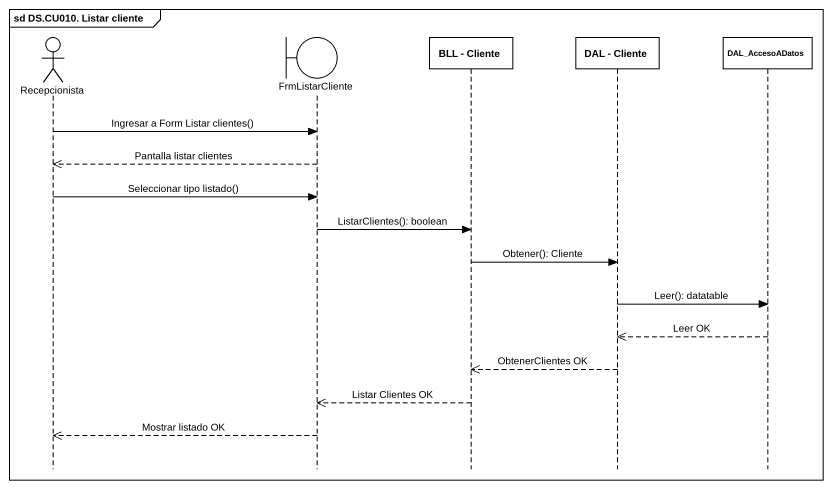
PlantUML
@startuml
mainframe sd DS.CU010. Listar cliente
hide footbox
actor Recepcionista
boundary FrmListarCliente
participant "BLL - Cliente" as BLL_Cliente
participant "DAL - Cliente" as DAL_Cliente
participant DAL_AccesoADatos

Recepcionista -> FrmListarCliente : Ingresar a Form Listar clientes()
FrmListarCliente -->> Recepcionista : Pantalla listar clientes
Recepcionista -> FrmListarCliente : Seleccionar tipo listado()
FrmListarCliente -> BLL_Cliente : ListarClientes(): boolean
BLL_Cliente -> DAL_Cliente : Obtener(): Cliente
DAL_Cliente -> DAL_AccesoADatos : Leer(): datatable
DAL_AccesoADatos -->> DAL_Cliente : Leer OK
DAL_Cliente -->> BLL_Cliente : ObtenerClientes OK
BLL_Cliente -->> FrmListarCliente : Listar Clientes OK
FrmListarCliente -->> Recepcionista : Mostrar listado OK
@enduml
